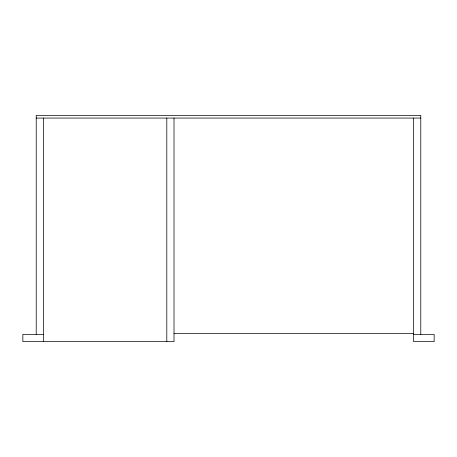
<?xml version="1.0" encoding="UTF-8"?>
<svg xmlns="http://www.w3.org/2000/svg" width="457" height="457" viewBox="0 0 457 457"><rect width="100%" height="100%" fill="white"/><g stroke="black" fill="none" stroke-linecap="round" stroke-linejoin="round"><path stroke-width="0.69" d="M36.217 118.066L420.783 118.066M174.003 333.382L413.585 333.382M43.415 334.41L22.85 334.41L22.85 341.608L174.003 341.608L174.003 118.066M413.585 334.41L434.15 334.41L434.15 341.608L413.585 341.608L413.585 118.066M420.783 334.41L420.783 115.393L36.217 115.393L36.217 334.41M166.805 118.066L166.805 341.608M43.415 118.066L43.415 341.608"/></g></svg>
